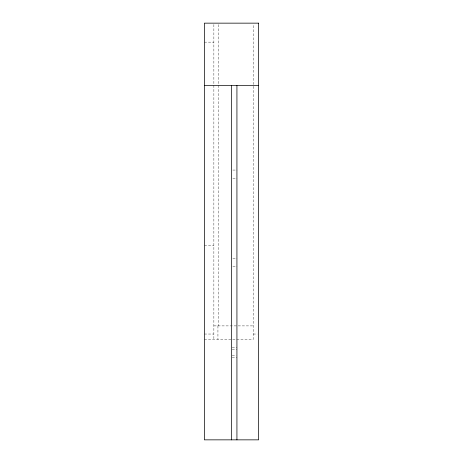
<?xml version="1.0" encoding="UTF-8"?>
<svg xmlns="http://www.w3.org/2000/svg" width="463" height="463" viewBox="0 0 463 463"><rect width="100%" height="100%" fill="white"/><g stroke="black" fill="none" stroke-linecap="round" stroke-linejoin="round"><path stroke-width="0.35" stroke-dasharray="2.31 1.74" d="M204.368 42.145L213.865 42.145M232.854 170.06L236.929 170.06M232.854 178.197L236.929 178.197M204.368 245.633L213.865 245.633M232.854 258.632L236.929 258.632M232.854 266.769L236.929 266.769M213.865 325.894L253.203 325.894M204.368 334.037L213.865 334.037M253.203 334.037L257.278 334.037M204.368 339.46L253.203 339.46L253.203 24.597M232.177 347.204L236.929 347.204M232.177 349.241L236.929 349.241M232.177 355.347L236.246 355.347M232.177 357.378L236.929 357.378M218.478 24.597L218.478 325.894M217.934 325.894L217.934 339.46M213.865 24.556L213.865 339.46"/><path stroke-width="0.69" d="M204.368 85.551L258.632 85.551M236.929 85.551L236.929 439.85M231.5 85.551L231.5 439.85M258.632 23.15L204.368 23.15L204.368 439.85L258.632 439.85L258.632 23.15"/></g></svg>
